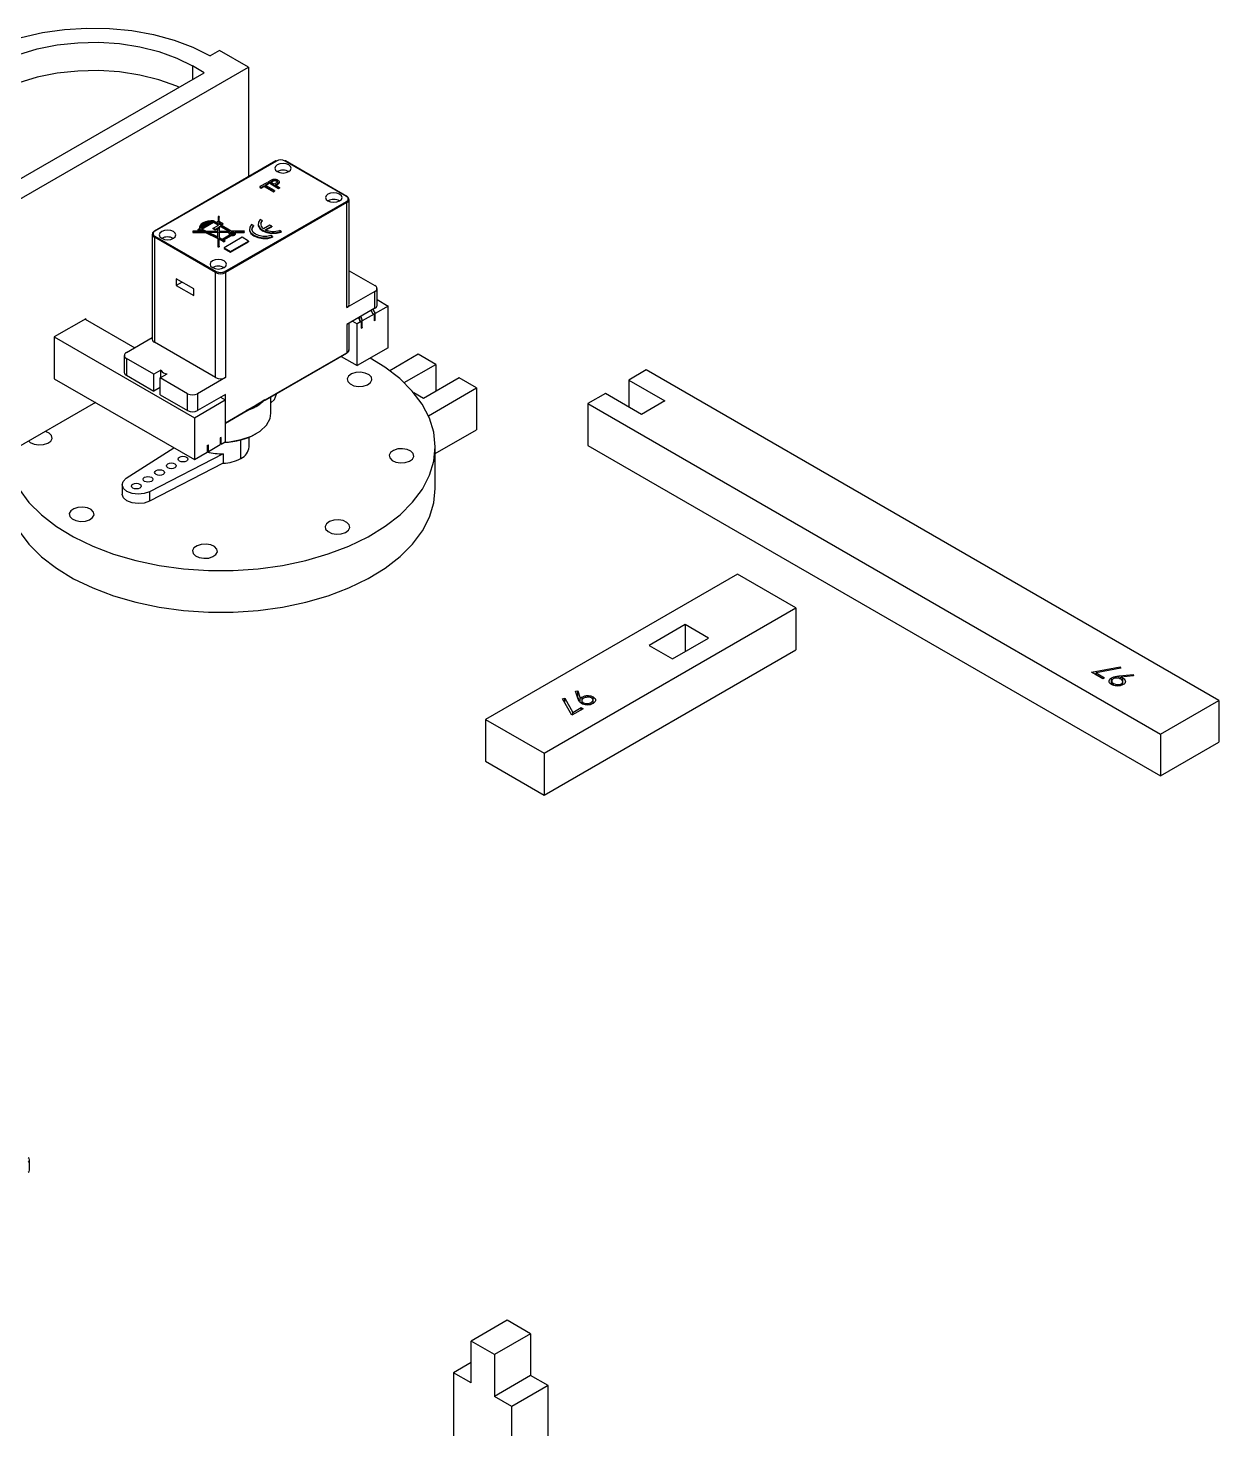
# Model space of a CAD drawing. Header units: millimetres. Extents: x 45 to 155, y 46 to 185.
# Drawn here: x 116.04 to 144.9, y 142.65 to 176.61 of the extents above; entities that cross this region are included whole.
import ezdxf

# ---------------------------------------------------------------- set-up
doc = ezdxf.new("R2010")
doc.units = ezdxf.units.MM

msp = doc.modelspace()

# ---------------------------------------------------------------- linework, layer by layer
at = {"color": 7, "linetype": 'Continuous', "lineweight": 25}
for p, q in [((120.679, 176.066), (120.453, 175.936)), ((121.386, 175.658), (120.679, 176.066)), ((115.522, 172.273), (121.386, 175.658)), ((120.311, 175.528), (120.028, 175.691)), ((120.028, 175.691), (120.028, 175.364)), ((121.386, 175.658), (121.386, 173.005)), ((115.503, 172.752), (120.311, 175.528)), ((122.048, 173.387), (119.106, 171.689)), ((122.058, 173.386), (119.116, 171.688)), ((123.755, 172.529), (122.27, 173.386)), ((123.765, 172.53), (122.28, 173.387)), ((121.856, 172.878), (121.935, 172.923)), ((122.111, 172.731), (121.856, 172.878)), ((121.856, 172.878), (121.856, 172.862)), ((121.913, 172.876), (121.967, 172.908)), ((122.005, 172.823), (121.913, 172.876)), ((121.927, 172.868), (121.967, 172.891)), ((121.967, 172.891), (121.967, 172.908)), ((122.064, 172.895), (122.064, 172.911)), ((122.128, 172.864), (122.128, 172.88)), ((121.827, 172.861), (121.661, 172.765)), ((121.661, 172.765), (121.691, 172.748)), ((121.661, 172.765), (121.661, 172.749)), ((121.661, 172.749), (121.691, 172.732)), ((121.691, 172.748), (121.761, 172.788)), ((121.691, 172.732), (121.761, 172.772)), ((121.691, 172.748), (121.691, 172.732)), ((121.761, 172.788), (121.985, 172.658)), ((121.761, 172.788), (121.761, 172.772)), ((121.761, 172.772), (121.985, 172.642)), ((121.787, 172.804), (121.856, 172.844)), ((122.012, 172.674), (121.787, 172.804)), ((121.801, 172.795), (121.856, 172.827)), ((121.856, 172.844), (121.827, 172.861)), ((122.111, 172.715), (121.856, 172.862)), ((121.856, 172.844), (121.856, 172.827)), ((121.985, 172.658), (122.012, 172.674)), ((121.985, 172.658), (121.985, 172.642)), ((121.985, 172.642), (122.012, 172.657)), ((122.061, 172.855), (122.005, 172.823)), ((122.012, 172.674), (122.012, 172.657)), ((122.035, 172.805), (122.089, 172.836)), ((122.035, 172.805), (122.137, 172.746)), ((122.049, 172.797), (122.089, 172.82)), ((122.089, 172.836), (122.089, 172.82)), ((122.137, 172.746), (122.111, 172.731)), ((122.111, 172.731), (122.111, 172.715)), ((122.137, 172.73), (122.111, 172.715)), ((122.137, 172.746), (122.137, 172.73)), ((120.813, 170.708), (123.755, 172.406)), ((123.769, 172.382), (120.827, 170.684)), ((123.769, 169.834), (123.769, 172.382)), ((123.819, 172.455), (123.819, 172.451)), ((123.819, 169.904), (123.819, 172.451)), ((120.226, 171.757), (120.51, 171.921)), ((120.45, 171.919), (120.229, 171.791)), ((120.45, 171.903), (120.229, 171.775)), ((120.538, 171.912), (120.242, 171.742)), ((120.246, 171.826), (120.39, 171.909)), ((120.538, 171.896), (120.258, 171.735)), ((120.45, 171.903), (120.45, 171.919)), ((120.608, 171.896), (120.538, 171.937)), ((120.644, 171.851), (120.538, 171.912)), ((120.538, 171.896), (120.538, 171.912)), ((120.644, 171.835), (120.538, 171.896)), ((120.645, 171.917), (120.608, 171.896)), ((120.645, 171.893), (120.629, 171.884)), ((120.629, 171.884), (120.645, 171.875)), ((120.645, 171.876), (120.644, 171.876)), ((120.644, 171.851), (120.644, 171.827)), ((120.646, 172.038), (120.645, 171.917)), ((120.645, 171.875), (120.645, 171.893)), ((120.676, 172.038), (120.646, 172.038)), ((120.675, 171.899), (120.674, 171.858)), ((120.674, 171.858), (120.686, 171.851)), ((120.675, 171.923), (120.676, 172.038)), ((120.675, 171.923), (120.676, 172.021)), ((120.764, 171.872), (120.675, 171.923)), ((120.721, 171.872), (120.675, 171.899)), ((120.675, 171.882), (120.675, 171.899)), ((120.675, 171.882), (120.675, 171.858)), ((120.707, 171.863), (120.675, 171.882)), ((120.676, 172.038), (120.676, 172.021)), ((120.686, 171.851), (120.721, 171.872)), ((120.707, 171.839), (120.764, 171.872)), ((120.721, 171.831), (120.764, 171.855)), ((120.764, 171.872), (120.764, 171.855)), ((121.617, 171.86), (121.617, 171.844)), ((121.713, 171.944), (121.669, 171.97)), ((121.713, 171.944), (121.713, 171.928)), ((119.052, 171.61), (119.052, 169.063)), ((120.587, 170.684), (119.102, 171.541)), ((119.102, 171.541), (119.102, 168.993)), ((119.116, 171.565), (120.601, 170.708)), ((120.038, 171.687), (120.038, 171.669)), ((120.308, 171.687), (120.038, 171.687)), ((120.038, 171.687), (120.038, 171.67)), ((120.038, 171.67), (120.038, 171.653)), ((120.038, 171.669), (120.343, 171.67)), ((120.038, 171.669), (120.038, 171.653)), ((120.038, 171.653), (120.343, 171.654)), ((120.198, 171.741), (120.156, 171.717)), ((120.156, 171.717), (120.177, 171.704)), ((120.156, 171.717), (120.156, 171.7)), ((120.156, 171.7), (120.177, 171.688)), ((120.177, 171.704), (120.221, 171.73)), ((120.177, 171.688), (120.221, 171.713)), ((120.177, 171.704), (120.177, 171.688)), ((120.195, 171.765), (120.195, 171.749)), ((120.195, 171.749), (120.196, 171.74)), ((120.221, 171.73), (120.308, 171.687)), ((120.221, 171.73), (120.221, 171.713)), ((120.221, 171.713), (120.275, 171.687)), ((120.229, 171.775), (120.229, 171.791)), ((120.242, 171.742), (120.354, 171.687)), ((120.343, 171.67), (120.642, 171.524)), ((120.343, 171.67), (120.343, 171.654)), ((120.343, 171.654), (120.642, 171.508)), ((120.354, 171.687), (120.643, 171.688)), ((120.643, 171.671), (120.389, 171.67)), ((120.389, 171.67), (120.642, 171.547)), ((120.643, 171.655), (120.423, 171.654)), ((120.523, 171.757), (120.644, 171.827)), ((120.573, 171.729), (120.523, 171.757)), ((120.523, 171.741), (120.523, 171.757)), ((120.573, 171.712), (120.523, 171.741)), ((120.644, 171.77), (120.573, 171.729)), ((120.644, 171.753), (120.573, 171.712)), ((120.573, 171.712), (120.573, 171.729)), ((120.642, 171.524), (120.64, 171.322)), ((120.642, 171.547), (120.643, 171.671)), ((120.643, 171.688), (120.644, 171.77)), ((120.673, 171.671), (120.672, 171.532)), ((120.673, 171.655), (120.672, 171.532)), ((120.672, 171.532), (120.748, 171.495)), ((120.674, 171.787), (120.673, 171.688)), ((120.674, 171.771), (120.673, 171.688)), ((120.673, 171.688), (120.925, 171.689)), ((120.927, 171.672), (120.673, 171.671)), ((120.673, 171.655), (120.673, 171.671)), ((120.913, 171.655), (120.673, 171.655)), ((120.714, 171.81), (120.674, 171.787)), ((120.714, 171.794), (120.674, 171.771)), ((120.674, 171.771), (120.674, 171.787)), ((120.967, 171.689), (120.707, 171.839)), ((120.925, 171.689), (120.714, 171.81)), ((120.714, 171.794), (120.714, 171.81)), ((120.896, 171.689), (120.714, 171.794)), ((120.748, 171.495), (120.941, 171.607)), ((120.771, 171.484), (120.969, 171.598)), ((120.785, 171.476), (120.969, 171.582)), ((121.23, 171.537), (120.792, 171.284)), ((120.91, 171.643), (120.91, 171.627)), ((121.278, 171.69), (120.967, 171.689)), ((120.969, 171.598), (120.969, 171.582)), ((120.97, 171.643), (120.97, 171.627)), ((121.01, 171.627), (121.01, 171.643)), ((121.052, 171.672), (121.278, 171.673)), ((121.067, 171.656), (121.278, 171.656)), ((121.07, 171.627), (121.07, 171.643)), ((121.386, 171.447), (121.23, 171.537)), ((121.278, 171.673), (121.278, 171.69)), ((121.278, 171.673), (121.278, 171.656)), ((121.405, 171.738), (121.405, 171.721)), ((121.501, 171.822), (121.457, 171.847)), ((121.501, 171.822), (121.501, 171.805)), ((121.901, 171.835), (121.747, 171.746)), ((121.791, 171.721), (121.945, 171.81)), ((121.807, 171.714), (121.945, 171.794)), ((121.945, 171.81), (121.901, 171.835)), ((121.966, 171.553), (121.922, 171.579)), ((121.945, 171.81), (121.945, 171.794)), ((121.966, 171.553), (121.966, 171.537)), ((122.178, 171.676), (122.134, 171.701)), ((122.178, 171.676), (122.178, 171.659)), ((120.64, 171.322), (120.64, 171.305)), ((120.64, 171.322), (120.67, 171.322)), ((120.64, 171.305), (120.67, 171.305)), ((120.67, 171.322), (120.672, 171.51)), ((120.67, 171.305), (120.672, 171.493)), ((120.67, 171.322), (120.67, 171.305)), ((120.672, 171.51), (120.75, 171.472)), ((120.672, 171.51), (120.672, 171.493)), ((120.672, 171.493), (120.75, 171.455)), ((120.75, 171.472), (120.792, 171.447)), ((120.75, 171.472), (120.75, 171.455)), ((120.75, 171.455), (120.792, 171.431)), ((120.813, 171.459), (120.771, 171.484)), ((120.792, 171.447), (120.813, 171.459)), ((120.792, 171.447), (120.792, 171.431)), ((120.792, 171.431), (120.813, 171.443)), ((120.792, 171.284), (120.792, 171.267)), ((120.792, 171.284), (120.948, 171.194)), ((120.792, 171.267), (120.948, 171.178)), ((120.813, 171.459), (120.813, 171.443)), ((120.948, 171.194), (121.386, 171.447)), ((120.948, 171.178), (121.386, 171.431)), ((120.948, 171.194), (120.948, 171.178)), ((121.386, 171.447), (121.386, 171.431)), ((120.057, 170.288), (119.632, 170.533)), ((119.632, 170.533), (119.632, 170.369)), ((120.587, 168.136), (120.587, 170.684)), ((120.827, 170.684), (120.827, 168.136)), ((123.819, 170.728), (124.448, 170.365)), ((119.774, 170.451), (119.632, 170.369)), ((119.632, 170.369), (120.057, 170.124)), ((120.057, 170.124), (120.057, 170.288)), ((124.448, 170.226), (123.769, 169.834)), ((124.448, 169.818), (124.448, 170.226)), ((124.498, 169.887), (124.498, 170.296)), ((124.448, 169.818), (123.769, 169.426)), ((124.766, 169.871), (124.454, 169.691)), ((124.498, 170.026), (124.766, 169.871)), ((124.766, 168.858), (124.766, 169.871)), ((117.44, 169.561), (116.677, 169.12)), ((117.426, 169.553), (118.628, 168.859)), ((117.44, 169.561), (117.44, 169.544)), ((123.903, 169.504), (124.016, 169.438)), ((124.115, 169.495), (124.016, 169.438)), ((124.089, 169.492), (124.056, 169.592)), ((124.079, 169.531), (124.079, 169.605)), ((124.079, 169.531), (124.092, 169.493)), ((124.115, 169.495), (124.089, 169.492)), ((124.104, 169.619), (124.14, 169.509)), ((124.115, 169.495), (124.115, 169.332)), ((124.427, 169.675), (124.14, 169.509)), ((124.14, 169.346), (124.14, 169.509)), ((124.406, 169.672), (124.354, 169.764)), ((124.399, 169.79), (124.454, 169.691)), ((124.427, 169.675), (124.406, 169.672)), ((124.427, 169.675), (124.427, 169.512)), ((124.427, 169.576), (124.454, 169.528)), ((124.454, 169.528), (124.427, 169.512)), ((124.454, 169.528), (124.454, 169.691)), ((123.769, 169.426), (123.769, 168.74)), ((123.819, 168.81), (123.819, 169.455)), ((124.016, 168.426), (124.016, 169.438)), ((124.115, 169.421), (124.14, 169.346)), ((124.115, 169.332), (124.14, 169.346)), ((116.677, 169.12), (120.071, 167.16)), ((116.677, 169.12), (116.677, 168.107)), ((119.052, 169.103), (118.423, 168.74)), ((120.587, 168.136), (119.102, 168.993)), ((123.819, 168.806), (123.819, 168.81)), ((124.766, 168.858), (124.016, 168.426)), ((118.373, 168.671), (118.373, 168.263)), ((119.088, 168.218), (118.423, 168.602)), ((118.423, 168.602), (118.423, 168.193)), ((121.791, 167.598), (123.769, 168.74)), ((121.818, 167.607), (123.765, 168.731)), ((123.626, 168.651), (124.016, 168.426)), ((124.687, 168.39), (124.334, 168.609)), ((125.497, 168.7), (124.809, 168.303)), ((125.155, 168.013), (125.921, 168.455)), ((125.921, 168.455), (125.497, 168.7)), ((125.921, 168.455), (125.921, 167.802)), ((118.423, 168.193), (119.088, 167.81)), ((119.257, 168.316), (119.088, 168.218)), ((119.088, 167.81), (119.088, 168.218)), ((119.244, 168.128), (119.413, 168.226)), ((119.908, 167.744), (119.244, 168.128)), ((119.244, 167.72), (119.244, 168.128)), ((119.257, 168.136), (119.257, 168.316)), ((120.827, 168.136), (120.149, 167.744)), ((126.486, 168.128), (125.624, 167.63)), ((126.911, 167.884), (126.486, 168.128)), ((131.022, 168.322), (130.597, 168.077)), ((144.902, 160.309), (131.022, 168.322)), ((116.677, 168.107), (120.071, 166.148)), ((119.244, 167.899), (119.088, 167.81)), ((125.742, 167.209), (126.911, 167.884)), ((126.911, 167.884), (126.911, 166.871)), ((130.597, 168.077), (131.474, 167.571)), ((130.597, 168.077), (130.597, 167.424)), ((117.674, 167.532), (115.522, 166.289)), ((119.244, 167.72), (119.908, 167.336)), ((119.908, 167.336), (119.908, 167.744)), ((120.071, 167.16), (120.82, 167.593)), ((120.149, 167.744), (120.149, 167.336)), ((120.827, 167.728), (120.149, 167.336)), ((120.707, 167.658), (120.82, 167.593)), ((120.82, 167.593), (120.82, 166.581)), ((120.827, 167.042), (120.827, 167.728)), ((121.57, 167.471), (121.349, 167.343)), ((121.791, 167.598), (121.57, 167.471)), ((121.764, 167.589), (121.71, 167.546)), ((121.784, 167.587), (121.818, 167.607)), ((121.927, 167.275), (121.927, 167.67)), ((122.059, 167.732), (122.059, 167.746)), ((125.624, 167.63), (125.386, 167.768)), ((130.032, 167.75), (129.607, 167.505)), ((129.607, 167.505), (143.488, 159.492)), ((129.607, 167.505), (129.607, 166.493)), ((130.909, 167.244), (130.032, 167.75)), ((131.474, 167.571), (130.909, 167.244)), ((120.071, 167.16), (120.071, 166.148)), ((120.823, 167.033), (121.348, 167.336)), ((120.827, 167.042), (121.349, 167.343)), ((120.82, 167.038), (120.827, 167.042)), ((125.907, 166.292), (126.911, 166.871)), ((118.422, 165.694), (119.574, 166.435)), ((120.383, 166.491), (120.41, 166.507)), ((120.383, 166.491), (120.383, 166.328)), ((120.41, 166.344), (120.697, 166.51)), ((120.41, 166.344), (120.41, 166.507)), ((120.722, 166.687), (120.697, 166.673)), ((120.697, 166.673), (120.697, 166.51)), ((120.722, 166.54), (120.697, 166.542)), ((120.722, 166.524), (120.722, 166.687)), ((120.722, 166.524), (120.82, 166.581)), ((121.195, 166.176), (121.195, 166.625)), ((121.397, 166.458), (121.397, 166.691)), ((125.907, 165.446), (125.907, 166.458)), ((129.607, 166.493), (143.488, 158.48)), ((120.77, 166.29), (118.987, 165.368)), ((120.071, 166.148), (120.383, 166.328)), ((120.41, 166.357), (120.383, 166.362)), ((120.77, 166.29), (120.77, 166.061)), ((120.77, 166.061), (118.987, 165.139)), ((118.32, 165.54), (118.32, 165.311)), ((118.987, 165.368), (118.987, 165.139)), ((133.233, 163.369), (127.13, 159.846)), ((134.647, 162.553), (133.233, 163.369)), ((128.545, 159.03), (134.647, 162.553)), ((134.647, 162.553), (134.647, 161.54)), ((131.967, 162.149), (131.09, 161.642)), ((132.533, 161.822), (131.967, 162.149)), ((131.967, 162.149), (131.967, 161.495)), ((131.656, 161.316), (132.533, 161.822)), ((128.545, 158.017), (134.647, 161.54)), ((131.09, 161.642), (131.656, 161.316)), ((141.809, 160.992), (142.506, 161.121)), ((142.085, 160.832), (141.809, 160.992)), ((142.521, 161.09), (141.923, 160.979)), ((142.506, 161.121), (142.521, 161.09)), ((142.506, 161.087), (142.506, 161.121)), ((141.923, 160.979), (142.131, 160.859)), ((141.923, 160.926), (141.923, 160.979)), ((142.131, 160.859), (142.085, 160.832)), ((142.298, 160.692), (142.298, 160.855)), ((142.302, 160.783), (142.302, 160.694)), ((142.348, 160.675), (142.348, 160.721)), ((142.482, 160.902), (142.822, 160.939)), ((142.482, 160.842), (142.482, 160.902)), ((142.832, 160.907), (142.525, 160.874)), ((142.525, 160.824), (142.525, 160.874)), ((142.537, 160.677), (142.537, 160.714)), ((142.57, 160.689), (142.57, 160.762)), ((142.575, 160.685), (142.575, 160.848)), ((142.822, 160.939), (142.832, 160.907)), ((142.822, 160.906), (142.822, 160.939)), ((128.994, 160.352), (129.048, 160.361)), ((129.218, 159.95), (128.994, 160.352)), ((129.048, 160.361), (129.24, 160.016)), ((129.048, 160.255), (129.048, 160.361)), ((129.31, 160.535), (129.365, 160.54)), ((129.374, 160.338), (129.31, 160.535)), ((129.362, 160.377), (129.365, 160.377)), ((129.365, 160.54), (129.423, 160.363)), ((129.365, 160.377), (129.365, 160.54)), ((129.365, 160.377), (129.389, 160.302)), ((129.423, 160.258), (129.423, 160.363)), ((129.461, 160.305), (129.461, 160.23)), ((129.461, 160.305), (129.461, 160.23)), ((129.466, 160.318), (129.466, 160.392)), ((129.733, 160.234), (129.733, 160.323)), ((129.733, 160.234), (129.733, 160.323)), ((129.737, 160.232), (129.737, 160.395)), ((143.488, 159.492), (144.902, 160.309)), ((144.902, 160.309), (144.902, 159.296)), ((129.495, 160.109), (129.218, 159.95)), ((129.24, 160.016), (129.448, 160.136)), ((129.24, 159.963), (129.24, 160.016)), ((129.448, 160.136), (129.495, 160.109)), ((129.448, 160.083), (129.448, 160.136)), ((129.497, 160.215), (129.497, 160.254)), ((129.688, 160.216), (129.688, 160.261)), ((127.13, 159.846), (128.545, 159.03)), ((127.13, 159.846), (127.13, 158.834)), ((143.488, 159.492), (143.488, 158.48)), ((143.488, 158.48), (144.902, 159.296)), ((128.545, 159.03), (128.545, 158.017)), ((127.13, 158.834), (128.545, 158.017)), ((116.077, 148.924), (116.077, 149.173)), ((127.653, 145.285), (126.776, 144.779)), ((128.219, 144.958), (127.653, 145.285)), ((126.776, 143.766), (126.776, 144.779)), ((127.342, 144.452), (126.776, 144.779)), ((128.219, 144.958), (127.342, 144.452)), ((128.219, 144.958), (128.219, 143.946)), ((127.342, 144.452), (127.342, 143.439)), ((126.776, 144.256), (126.352, 144.011)), ((126.776, 143.766), (126.352, 144.011)), ((126.352, 144.011), (126.352, 124.04)), ((128.219, 143.946), (127.342, 143.439)), ((128.643, 143.701), (127.766, 143.195)), ((128.643, 143.701), (128.219, 143.946)), ((128.643, 137.308), (128.643, 143.701)), ((127.766, 143.195), (127.342, 143.439)), ((127.766, 124.856), (127.766, 143.195))]:
    msp.add_line(p, q, dxfattribs=at)
at = {"color": 7, "linetype": 'Continuous', "lineweight": 25, "flags": 128}
for points in [[(114.485, 172.872), (114.175, 173.134), (113.93, 173.417), (113.755, 173.718), (113.652, 174.03), (113.625, 174.347), (113.673, 174.663), (113.796, 174.972), (113.991, 175.268), (114.254, 175.547), (114.581, 175.802), (114.966, 176.028), (115.4, 176.222), (115.877, 176.38), (116.387, 176.499), (116.92, 176.576), (117.466, 176.61), (118.015, 176.601), (118.557, 176.548), (119.082, 176.453), (119.578, 176.318), (120.038, 176.144), (120.453, 175.936)], [(115.22, 172.915), (114.889, 173.138), (114.618, 173.386), (114.415, 173.655), (114.284, 173.938), (114.227, 174.23), (114.246, 174.523), (114.34, 174.811), (114.508, 175.088), (114.745, 175.347), (115.047, 175.583), (115.406, 175.791), (115.815, 175.965), (116.265, 176.102), (116.744, 176.199), (117.244, 176.253), (117.751, 176.264), (118.256, 176.232), (118.747, 176.156), (119.213, 176.038), (119.643, 175.882), (120.028, 175.691)], [(119.698, 175.173), (119.643, 175.197), (119.213, 175.353), (118.747, 175.47), (118.256, 175.546), (117.751, 175.579), (117.244, 175.568), (116.744, 175.514), (116.265, 175.417), (115.815, 175.28), (115.406, 175.106), (115.047, 174.898), (114.745, 174.662), (114.508, 174.403), (114.34, 174.126), (114.276, 173.96)], [(122.362, 173.129), (122.405, 173.166), (122.42, 173.211), (122.405, 173.255), (122.362, 173.292), (122.297, 173.317), (122.22, 173.326), (122.144, 173.317), (122.079, 173.292), (122.036, 173.255), (122.02, 173.211), (122.036, 173.166), (122.079, 173.129), (122.144, 173.104), (122.22, 173.095), (122.297, 173.104), (122.362, 173.129)], [(123.592, 172.419), (123.636, 172.456), (123.651, 172.5), (123.636, 172.544), (123.592, 172.582), (123.527, 172.607), (123.451, 172.616), (123.374, 172.607), (123.309, 172.582), (123.266, 172.544), (123.251, 172.5), (123.266, 172.456), (123.309, 172.419), (123.374, 172.394), (123.451, 172.385), (123.527, 172.394), (123.592, 172.419)], [(120.538, 171.937), (120.468, 171.938), (120.4, 171.93), (120.337, 171.913), (120.283, 171.888), (120.24, 171.857), (120.211, 171.82), (120.196, 171.781), (120.198, 171.741)], [(121.669, 171.97), (121.625, 171.904), (121.62, 171.833), (121.654, 171.766), (121.725, 171.708), (121.825, 171.667), (121.942, 171.647), (122.064, 171.65), (122.178, 171.676)], [(119.562, 171.512), (119.605, 171.55), (119.62, 171.594), (119.605, 171.638), (119.562, 171.676), (119.497, 171.701), (119.42, 171.71), (119.344, 171.701), (119.279, 171.676), (119.236, 171.638), (119.22, 171.594), (119.236, 171.55), (119.279, 171.512), (119.344, 171.487), (119.42, 171.479), (119.497, 171.487), (119.562, 171.512)], [(120.941, 171.607), (120.93, 171.613), (120.92, 171.62), (120.914, 171.629), (120.911, 171.638), (120.91, 171.647), (120.913, 171.656), (120.919, 171.664), (120.927, 171.672)], [(120.955, 171.663), (120.944, 171.654), (120.94, 171.643), (120.944, 171.632), (120.955, 171.623), (120.971, 171.616), (120.99, 171.614), (121.009, 171.616), (121.025, 171.623), (121.036, 171.632), (121.04, 171.643), (121.036, 171.654), (121.025, 171.663), (121.009, 171.67), (120.99, 171.672), (120.971, 171.67), (120.955, 171.663)], [(120.955, 171.647), (120.944, 171.638), (120.942, 171.635)], [(121.038, 171.635), (121.036, 171.638), (121.025, 171.647), (121.009, 171.653), (120.99, 171.656), (120.971, 171.653), (120.955, 171.647)], [(120.969, 171.598), (120.994, 171.597), (121.019, 171.6), (121.04, 171.607), (121.057, 171.618), (121.067, 171.631), (121.07, 171.645), (121.065, 171.66), (121.052, 171.672)], [(120.969, 171.582), (120.994, 171.581), (121.019, 171.584), (121.04, 171.591), (121.057, 171.602), (121.067, 171.615), (121.07, 171.627)], [(120.976, 171.651), (120.982, 171.654), (120.99, 171.655), (120.998, 171.654), (121.004, 171.651), (121.009, 171.647), (121.01, 171.643), (121.009, 171.639), (121.004, 171.635), (120.998, 171.632), (120.99, 171.632), (120.982, 171.632), (120.976, 171.635), (120.972, 171.639), (120.97, 171.643), (120.972, 171.647), (120.976, 171.651)], [(121.01, 171.627), (121.009, 171.622), (121.004, 171.619), (120.998, 171.616), (120.99, 171.615), (120.982, 171.616), (120.976, 171.619), (120.972, 171.622), (120.97, 171.627)], [(121.405, 171.721), (121.407, 171.695), (121.442, 171.627), (121.513, 171.57), (121.613, 171.529), (121.73, 171.508), (121.852, 171.511), (121.966, 171.537)], [(121.457, 171.847), (121.412, 171.781), (121.407, 171.711), (121.442, 171.643), (121.513, 171.586), (121.613, 171.545), (121.73, 171.525), (121.852, 171.528), (121.966, 171.553)], [(121.465, 171.729), (121.469, 171.751), (121.501, 171.805)], [(121.922, 171.579), (121.828, 171.56), (121.73, 171.56), (121.636, 171.577), (121.556, 171.61), (121.498, 171.657), (121.468, 171.711), (121.469, 171.768), (121.501, 171.822)], [(121.617, 171.844), (121.62, 171.817), (121.654, 171.749), (121.725, 171.692), (121.825, 171.651), (121.942, 171.631), (122.064, 171.634), (122.178, 171.659)], [(120.792, 170.802), (120.835, 170.84), (120.851, 170.884), (120.835, 170.928), (120.792, 170.965), (120.727, 170.99), (120.651, 170.999), (120.574, 170.99), (120.509, 170.965), (120.466, 170.928), (120.451, 170.884), (120.466, 170.84), (120.509, 170.802), (120.574, 170.777), (120.651, 170.768), (120.727, 170.777), (120.792, 170.802)], [(115.823, 165.428), (116.063, 165.108), (116.366, 164.806), (116.728, 164.526), (117.143, 164.272), (117.607, 164.048), (118.112, 163.857), (118.653, 163.7), (119.221, 163.581), (119.81, 163.501), (120.411, 163.461), (121.015, 163.461), (121.616, 163.502), (122.204, 163.583), (122.772, 163.703), (123.312, 163.86), (123.817, 164.052), (124.28, 164.277), (124.694, 164.531), (125.055, 164.811), (125.357, 165.114), (125.596, 165.434), (125.768, 165.769), (125.873, 166.113), (125.907, 166.461), (125.871, 166.81), (125.766, 167.154), (125.592, 167.488), (125.352, 167.808), (125.049, 168.11), (124.687, 168.39), (124.687, 168.39)], [(124.304, 168.204), (124.213, 168.247), (124.1, 168.265), (123.984, 168.258), (123.882, 168.225), (123.808, 168.173), (123.776, 168.108), (123.789, 168.041), (123.845, 167.981), (123.936, 167.939), (124.049, 167.92), (124.165, 167.928), (124.268, 167.96), (124.341, 168.013), (124.374, 168.078), (124.361, 168.145), (124.304, 168.204)], [(121.927, 167.523), (122.017, 167.608), (122.059, 167.732)], [(120.803, 166.572), (120.926, 166.582), (121.206, 166.632), (121.458, 166.719), (121.666, 166.839), (121.819, 166.984), (121.907, 167.146), (121.927, 167.275)], [(116.056, 166.598), (116.094, 166.565), (116.185, 166.523), (116.298, 166.504), (116.414, 166.511), (116.517, 166.544), (116.59, 166.597), (116.622, 166.662), (116.61, 166.729), (116.553, 166.788), (116.553, 166.788)], [(116.553, 166.788), (116.462, 166.83), (116.46, 166.831)], [(120.823, 167.033), (120.821, 167.032), (120.82, 167.032)], [(119.88, 166.111), (119.841, 166.096), (119.795, 166.091), (119.749, 166.096), (119.71, 166.111), (119.684, 166.134), (119.675, 166.16), (119.684, 166.187), (119.71, 166.209), (119.749, 166.224), (119.795, 166.229), (119.841, 166.224), (119.88, 166.209), (119.906, 166.187), (119.915, 166.16), (119.906, 166.134), (119.88, 166.111)], [(125.321, 166.351), (125.229, 166.393), (125.117, 166.412), (125, 166.405), (124.898, 166.372), (124.825, 166.319), (124.792, 166.254), (124.805, 166.187), (124.861, 166.128), (124.953, 166.086), (125.065, 166.067), (125.181, 166.074), (125.284, 166.107), (125.357, 166.16), (125.39, 166.225), (125.377, 166.292), (125.321, 166.351)], [(119.031, 165.621), (118.992, 165.606), (118.947, 165.601), (118.901, 165.606), (118.862, 165.621), (118.836, 165.644), (118.827, 165.67), (118.836, 165.697), (118.862, 165.719), (118.901, 165.734), (118.947, 165.739), (118.992, 165.734), (119.031, 165.719), (119.057, 165.697), (119.067, 165.67), (119.057, 165.644), (119.031, 165.621)], [(119.314, 165.785), (119.275, 165.769), (119.229, 165.764), (119.183, 165.769), (119.145, 165.785), (119.119, 165.807), (119.109, 165.833), (119.119, 165.86), (119.145, 165.882), (119.183, 165.897), (119.229, 165.903), (119.275, 165.897), (119.314, 165.882), (119.34, 165.86), (119.349, 165.833), (119.34, 165.807), (119.314, 165.785)], [(119.597, 165.948), (119.558, 165.933), (119.512, 165.928), (119.466, 165.933), (119.427, 165.948), (119.401, 165.97), (119.392, 165.997), (119.401, 166.023), (119.427, 166.046), (119.466, 166.061), (119.512, 166.066), (119.558, 166.061), (119.597, 166.046), (119.623, 166.023), (119.632, 165.997), (119.623, 165.97), (119.597, 165.948)], [(115.823, 164.416), (116.063, 164.095), (116.366, 163.793), (116.728, 163.513), (117.143, 163.26), (117.607, 163.036), (118.112, 162.844), (118.653, 162.688), (119.221, 162.569), (119.81, 162.489), (120.411, 162.448), (121.015, 162.449), (121.616, 162.49), (122.204, 162.571), (122.772, 162.69), (123.312, 162.847), (123.817, 163.04), (124.28, 163.264), (124.694, 163.519), (125.055, 163.799), (125.357, 164.101), (125.596, 164.422), (125.768, 164.756), (125.873, 165.1), (125.907, 165.446)], [(118.987, 165.368), (118.858, 165.323), (118.709, 165.309), (118.562, 165.327), (118.437, 165.376), (118.353, 165.448), (118.32, 165.533), (118.345, 165.619), (118.422, 165.694)], [(118.749, 165.458), (118.71, 165.443), (118.664, 165.438), (118.618, 165.443), (118.579, 165.458), (118.553, 165.48), (118.544, 165.507), (118.553, 165.533), (118.579, 165.556), (118.618, 165.571), (118.664, 165.576), (118.71, 165.571), (118.749, 165.556), (118.775, 165.533), (118.784, 165.507), (118.775, 165.48), (118.749, 165.458)], [(118.987, 165.139), (118.858, 165.094), (118.709, 165.08), (118.562, 165.099), (118.437, 165.148), (118.353, 165.22), (118.32, 165.305), (118.32, 165.311)], [(117.569, 164.935), (117.478, 164.977), (117.366, 164.996), (117.249, 164.988), (117.147, 164.956), (117.074, 164.903), (117.041, 164.838), (117.054, 164.771), (117.11, 164.712), (117.202, 164.669), (117.314, 164.651), (117.43, 164.658), (117.533, 164.691), (117.606, 164.743), (117.639, 164.808), (117.626, 164.875), (117.569, 164.935)], [(123.769, 164.626), (123.678, 164.668), (123.565, 164.687), (123.449, 164.679), (123.346, 164.647), (123.273, 164.594), (123.24, 164.529), (123.253, 164.462), (123.31, 164.403), (123.401, 164.36), (123.513, 164.342), (123.63, 164.349), (123.732, 164.382), (123.806, 164.434), (123.838, 164.499), (123.825, 164.566), (123.769, 164.626)], [(120.558, 164.039), (120.467, 164.081), (120.354, 164.1), (120.238, 164.092), (120.136, 164.06), (120.062, 164.007), (120.03, 163.942), (120.043, 163.875), (120.099, 163.816), (120.19, 163.774), (120.303, 163.755), (120.419, 163.762), (120.522, 163.795), (120.595, 163.848), (120.628, 163.912), (120.615, 163.98), (120.558, 164.039)]]:
    msp.add_lwpolyline(points, dxfattribs=at)
at = {"color": 7, "linetype": 'Continuous', "lineweight": 25}
for centre, radius, start, end in [((122.052, 173.378), 0.0101, 54.3818, 114.314), ((122.164, 173.181), 0.231, 62.6097, 117.3903), ((122.276, 173.378), 0.0101, 65.686, 125.6182), ((122.22, 172.856), 0.307, 62.6158, 117.3842), ((123.761, 172.521), 0.0101, 65.7089, 125.6162), ((123.451, 172.146), 0.307, 62.6158, 117.3842), ((123.732, 172.468), 0.0655, 290.7834, 69.2166), ((123.738, 172.38), 0.0307, 2.6055, 57.3945), ((123.734, 172.46), 0.0855, 294.3747, 354.3052), ((120.436, 171.663), 0.25, 100.5415, 139.4531), ((120.495, 171.456), 0.465, 88.1485, 95.5368), ((120.495, 171.443), 0.462, 91.6079, 95.5486), ((121.801, 171.84), 0.125, 135.0235, 174.3704), ((121.804, 171.858), 0.125, 136.4096, 243.0943), ((119.137, 171.619), 0.0855, 185.6948, 245.6253), ((119.139, 171.627), 0.0655, 110.7834, 249.2166), ((119.133, 171.54), 0.0307, 122.6055, 177.3945), ((119.11, 171.68), 0.0101, 54.3818, 114.314), ((119.42, 171.239), 0.307, 62.6158, 117.3842), ((120.317, 171.765), 0.0915, 163.5363, 185.4358), ((120.318, 171.749), 0.0931, 163.6299, 174.7644), ((120.946, 171.629), 0.0364, 183.7546, 237.612), ((121.989, 172.18), 0.5, 246.6223, 286.8214), ((120.651, 170.529), 0.307, 62.6158, 117.3842), ((120.618, 170.682), 0.0307, 122.6055, 177.3945), ((120.707, 170.916), 0.261, 242.6097, 297.3903), ((120.707, 170.913), 0.231, 242.6097, 297.3903), ((120.797, 170.682), 0.0307, 2.6055, 57.3945), ((124.421, 170.296), 0.0742, 290.7834, 69.2166), ((123.734, 169.912), 0.0855, 294.3747, 354.3052), ((124.413, 169.896), 0.0855, 294.3747, 354.3052), ((119.137, 169.071), 0.0855, 185.6948, 245.6253), ((123.733, 168.819), 0.0868, 294.6212, 351.526), ((118.45, 168.671), 0.0742, 110.7834, 249.2166), ((123.759, 168.739), 0.0101, 305.698, 5.6204), ((118.459, 168.271), 0.0855, 185.6948, 245.6253), ((119.425, 168.426), 0.201, 213.4389, 266.5665), ((120.707, 168.368), 0.261, 242.6097, 297.3903), ((120.028, 167.976), 0.261, 242.6097, 297.3903), ((120.891, 168.629), 1.371, 288.4287, 299.6678), ((121.095, 168.274), 0.962, 299.6069, 311.4364), ((120.028, 167.568), 0.261, 242.6097, 297.3903), ((120.749, 168.279), 1.713, 271.8083, 298.3716), ((120.817, 167.041), 0.0101, 305.698, 5.6204), ((121.07, 166.48), 0.328, 292.4823, 356.1976), ((120.705, 167.413), 1.124, 253.3668, 273.3136), ((120.737, 167.026), 0.965, 271.9278, 298.3265), ((116.02, 149.173), 0.0555, 290.7834, 69.2166), ((116.014, 148.931), 0.0639, 294.3747, 354.3052)]:
    msp.add_arc(centre, radius, start, end, dxfattribs=at)
for points, knots in [([(121.935, 172.923), (121.943, 172.928), (121.956, 172.936), (121.973, 172.941), (121.981, 172.944)], [0, 0, 0, 0, 0.560429, 1, 1, 1, 1]), ([(122.064, 172.911), (122.056, 172.915), (122.04, 172.923), (122.009, 172.926), (121.985, 172.918), (121.973, 172.911), (121.967, 172.908)], [0, 0, 0, 0, 0.280434, 0.559014, 0.778475, 1, 1, 1, 1]), ([(122.064, 172.895), (122.056, 172.898), (122.04, 172.906), (122.009, 172.91), (121.985, 172.901), (121.973, 172.895), (121.967, 172.891)], [0, 0, 0, 0, 0.280434, 0.559014, 0.778475, 1, 1, 1, 1]), ([(121.981, 172.944), (121.991, 172.946), (122.013, 172.95), (122.053, 172.944), (122.075, 172.934), (122.089, 172.927)], [0, 0, 0, 0, 0.279584, 0.560032, 1, 1, 1, 1]), ([(122.061, 172.855), (122.068, 172.859), (122.082, 172.868), (122.09, 172.885), (122.08, 172.9), (122.069, 172.907), (122.064, 172.911)], [0, 0, 0, 0, 0.281137, 0.559084, 0.778948, 1, 1, 1, 1]), ([(122.086, 172.868), (122.086, 172.868), (122.089, 172.874), (122.08, 172.884), (122.069, 172.891), (122.064, 172.895)], [0, 0, 0, 0, 0.079618, 0.538569, 1, 1, 1, 1]), ([(122.089, 172.927), (122.1, 172.92), (122.122, 172.905), (122.133, 172.877), (122.115, 172.853), (122.098, 172.842), (122.089, 172.836)], [0, 0, 0, 0, 0.280511, 0.559034, 0.778919, 1, 1, 1, 1]), ([(122.126, 172.864), (122.127, 172.862), (122.13, 172.853), (122.114, 172.837), (122.097, 172.826), (122.089, 172.82)], [0, 0, 0, 0, 0.093596, 0.545569, 1, 1, 1, 1]), ([(123.816, 172.455), (123.817, 172.46), (123.817, 172.478), (123.799, 172.506), (123.776, 172.522), (123.765, 172.53)], [0, 0, 0, 0, 0.1760035, 0.5961027, 1, 1, 1, 1]), ([(119.106, 171.689), (119.094, 171.681), (119.07, 171.664), (119.052, 171.633), (119.054, 171.613), (119.055, 171.606)], [0, 0, 0, 0, 0.386174, 0.786782, 1, 1, 1, 1]), ([(124.064, 169.567), (124.066, 169.564), (124.072, 169.552), (124.076, 169.54), (124.079, 169.531)], [0, 0, 0, 0, 0.299193, 1, 1, 1, 1]), ([(123.765, 168.731), (123.777, 168.739), (123.801, 168.756), (123.818, 168.784), (123.817, 168.801), (123.817, 168.806)], [0, 0, 0, 0, 0.419657, 0.854999, 1, 1, 1, 1]), ([(121.328, 167.337), (121.376, 167.356), (121.462, 167.388), (121.537, 167.434), (121.57, 167.454)], [0, 0, 0, 0, 0.560453, 1, 1, 1, 1]), ([(121.345, 167.334), (121.387, 167.357), (121.461, 167.398), (121.537, 167.437), (121.57, 167.454)], [0, 0, 0, 0, 0.559996, 1, 1, 1, 1]), ([(121.786, 167.589), (121.745, 167.564), (121.672, 167.52), (121.601, 167.474), (121.57, 167.454)], [0, 0, 0, 0, 0.559996, 1, 1, 1, 1]), ([(121.71, 167.546), (121.694, 167.533), (121.652, 167.498), (121.601, 167.471), (121.57, 167.454)], [0, 0, 0, 0, 0.37739, 1, 1, 1, 1]), ([(121.57, 167.471), (121.57, 167.468), (121.57, 167.462), (121.57, 167.457), (121.57, 167.454)], [0, 0, 0, 0, 0.548651, 1, 1, 1, 1]), ([(121.57, 167.438), (121.57, 167.441), (121.57, 167.446), (121.57, 167.452), (121.57, 167.454)], [0, 0, 0, 0, 0.547924, 1, 1, 1, 1]), ([(121.777, 167.59), (121.777, 167.59), (121.777, 167.59), (121.776, 167.59), (121.775, 167.59), (121.772, 167.59), (121.77, 167.59), (121.768, 167.589), (121.767, 167.589), (121.766, 167.589), (121.765, 167.589), (121.764, 167.589), (121.764, 167.589)], [0, 0, 0, 0, 0.003921, 0.025846, 0.082286, 0.291162, 0.440933, 0.556009, 0.653966, 0.775891, 0.910808, 1, 1, 1, 1]), ([(121.777, 167.59), (121.777, 167.59), (121.777, 167.59), (121.777, 167.59), (121.777, 167.59), (121.777, 167.589), (121.779, 167.588), (121.783, 167.587), (121.785, 167.588), (121.786, 167.589)], [0, 0, 0, 0, 0.006889, 0.014396, 0.032563, 0.086365, 0.275876, 0.580081, 1, 1, 1, 1]), ([(121.786, 167.589), (121.787, 167.589), (121.789, 167.591), (121.79, 167.594), (121.791, 167.597), (121.791, 167.598)], [0, 0, 0, 0, 0.364859, 0.653423, 1, 1, 1, 1]), ([(121.335, 167.335), (121.335, 167.335), (121.335, 167.335), (121.335, 167.335), (121.335, 167.335), (121.335, 167.336), (121.333, 167.338), (121.331, 167.338), (121.329, 167.338), (121.328, 167.337)], [0, 0, 0, 0, 0.008655, 0.018098, 0.04115, 0.110468, 0.35745, 0.650923, 1, 1, 1, 1]), ([(121.345, 167.334), (121.344, 167.334), (121.342, 167.333), (121.339, 167.334), (121.337, 167.335), (121.336, 167.335), (121.335, 167.335), (121.335, 167.335), (121.335, 167.335), (121.335, 167.335)], [0, 0, 0, 0, 0.419919, 0.724124, 0.913635, 0.967437, 0.985604, 0.993111, 1, 1, 1, 1]), ([(121.349, 167.343), (121.349, 167.342), (121.349, 167.339), (121.348, 167.336), (121.346, 167.335), (121.345, 167.334)], [0, 0, 0, 0, 0.346577, 0.635141, 1, 1, 1, 1]), ([(142.299, 160.695), (142.281, 160.709), (142.245, 160.735), (142.236, 160.783), (142.255, 160.825), (142.284, 160.845), (142.298, 160.855)], [0, 0, 0, 0, 0.27973, 0.559163, 0.779612, 1, 1, 1, 1]), ([(142.298, 160.855), (142.316, 160.864), (142.346, 160.878), (142.395, 160.889), (142.438, 160.896), (142.467, 160.9), (142.482, 160.902)], [0, 0, 0, 0, 0.339295, 0.559425, 0.779695, 1, 1, 1, 1]), ([(142.58, 160.692), (142.557, 160.682), (142.51, 160.661), (142.426, 160.657), (142.353, 160.67), (142.317, 160.687), (142.299, 160.695)], [0, 0, 0, 0, 0.2795384, 0.558851, 0.7794523, 1, 1, 1, 1]), ([(142.336, 160.831), (142.324, 160.821), (142.3, 160.803), (142.301, 160.769), (142.317, 160.741), (142.337, 160.728), (142.348, 160.721)], [0, 0, 0, 0, 0.278722, 0.558569, 0.779171, 1, 1, 1, 1]), ([(142.522, 160.826), (142.507, 160.834), (142.477, 160.848), (142.422, 160.854), (142.371, 160.848), (142.348, 160.836), (142.336, 160.831)], [0, 0, 0, 0, 0.280319, 0.55953, 0.779753, 1, 1, 1, 1]), ([(142.348, 160.721), (142.363, 160.713), (142.394, 160.699), (142.449, 160.693), (142.501, 160.697), (142.525, 160.709), (142.537, 160.714)], [0, 0, 0, 0, 0.280092, 0.560011, 0.780131, 1, 1, 1, 1]), ([(142.537, 160.714), (142.549, 160.724), (142.573, 160.743), (142.571, 160.777), (142.553, 160.805), (142.532, 160.819), (142.522, 160.826)], [0, 0, 0, 0, 0.278472, 0.558424, 0.779098, 1, 1, 1, 1]), ([(142.525, 160.874), (142.535, 160.869), (142.552, 160.861), (142.568, 160.852), (142.575, 160.848)], [0, 0, 0, 0, 0.559944, 1, 1, 1, 1]), ([(142.575, 160.848), (142.593, 160.836), (142.629, 160.81), (142.639, 160.764), (142.623, 160.722), (142.594, 160.702), (142.58, 160.692)], [0, 0, 0, 0, 0.279814, 0.559489, 0.779635, 1, 1, 1, 1]), ([(129.454, 160.232), (129.44, 160.243), (129.416, 160.26), (129.396, 160.288), (129.383, 160.313), (129.377, 160.33), (129.374, 160.338)], [0, 0, 0, 0, 0.339295, 0.559425, 0.779695, 1, 1, 1, 1]), ([(129.454, 160.232), (129.44, 160.243), (129.416, 160.26), (129.396, 160.288), (129.383, 160.313), (129.377, 160.33), (129.374, 160.338)], [0, 0, 0, 0, 0.339295, 0.559425, 0.779695, 1, 1, 1, 1]), ([(129.423, 160.363), (129.43, 160.369), (129.444, 160.379), (129.46, 160.388), (129.466, 160.392)], [0, 0, 0, 0, 0.559944, 1, 1, 1, 1]), ([(129.423, 160.363), (129.43, 160.369), (129.444, 160.379), (129.46, 160.388), (129.466, 160.392)], [0, 0, 0, 0, 0.559944, 1, 1, 1, 1]), ([(129.505, 160.361), (129.492, 160.353), (129.467, 160.336), (129.458, 160.304), (129.468, 160.275), (129.488, 160.261), (129.497, 160.254)], [0, 0, 0, 0, 0.280319, 0.55953, 0.779753, 1, 1, 1, 1]), ([(129.505, 160.361), (129.492, 160.353), (129.467, 160.336), (129.458, 160.304), (129.468, 160.275), (129.488, 160.261), (129.497, 160.254)], [0, 0, 0, 0, 0.280319, 0.55953, 0.779753, 1, 1, 1, 1]), ([(129.466, 160.392), (129.489, 160.403), (129.533, 160.423), (129.613, 160.429), (129.686, 160.42), (129.72, 160.403), (129.737, 160.395)], [0, 0, 0, 0, 0.2798143, 0.5594885, 0.7796351, 1, 1, 1, 1]), ([(129.466, 160.392), (129.489, 160.403), (129.533, 160.423), (129.613, 160.429), (129.686, 160.42), (129.72, 160.403), (129.737, 160.395)], [0, 0, 0, 0, 0.2798143, 0.5594885, 0.7796351, 1, 1, 1, 1]), ([(129.699, 160.37), (129.682, 160.377), (129.649, 160.391), (129.59, 160.39), (129.541, 160.38), (129.517, 160.367), (129.505, 160.361)], [0, 0, 0, 0, 0.278472, 0.558424, 0.779098, 1, 1, 1, 1]), ([(129.699, 160.37), (129.682, 160.377), (129.649, 160.391), (129.59, 160.39), (129.541, 160.38), (129.517, 160.367), (129.505, 160.361)], [0, 0, 0, 0, 0.278472, 0.558424, 0.779098, 1, 1, 1, 1]), ([(129.688, 160.261), (129.7, 160.27), (129.726, 160.287), (129.736, 160.319), (129.728, 160.349), (129.709, 160.363), (129.699, 160.37)], [0, 0, 0, 0, 0.280092, 0.560011, 0.780131, 1, 1, 1, 1]), ([(129.688, 160.261), (129.7, 160.27), (129.726, 160.287), (129.736, 160.319), (129.728, 160.349), (129.709, 160.363), (129.699, 160.37)], [0, 0, 0, 0, 0.280092, 0.560011, 0.780131, 1, 1, 1, 1]), ([(129.737, 160.395), (129.755, 160.382), (129.792, 160.355), (129.797, 160.306), (129.776, 160.264), (129.746, 160.243), (129.732, 160.233)], [0, 0, 0, 0, 0.2795384, 0.558851, 0.7794523, 1, 1, 1, 1]), ([(129.737, 160.395), (129.755, 160.382), (129.792, 160.355), (129.797, 160.306), (129.776, 160.264), (129.746, 160.243), (129.732, 160.233)], [0, 0, 0, 0, 0.279538, 0.558851, 0.779452, 1, 1, 1, 1]), ([(129.732, 160.233), (129.709, 160.223), (129.663, 160.202), (129.58, 160.196), (129.507, 160.207), (129.472, 160.224), (129.454, 160.232)], [0, 0, 0, 0, 0.2797299, 0.5591633, 0.7796116, 1, 1, 1, 1]), ([(129.732, 160.233), (129.709, 160.223), (129.663, 160.202), (129.58, 160.196), (129.507, 160.207), (129.472, 160.224), (129.454, 160.232)], [0, 0, 0, 0, 0.2797299, 0.5591633, 0.7796116, 1, 1, 1, 1]), ([(129.497, 160.254), (129.514, 160.247), (129.546, 160.233), (129.603, 160.234), (129.652, 160.243), (129.676, 160.255), (129.688, 160.261)], [0, 0, 0, 0, 0.2787219, 0.5585693, 0.7791712, 1, 1, 1, 1]), ([(129.497, 160.254), (129.514, 160.247), (129.546, 160.233), (129.603, 160.234), (129.652, 160.243), (129.676, 160.255), (129.688, 160.261)], [0, 0, 0, 0, 0.2787219, 0.5585693, 0.7791712, 1, 1, 1, 1])]:
    msp.add_open_spline(points, degree=3, knots=knots, dxfattribs=at)

doc.saveas('drawing.dxf')
